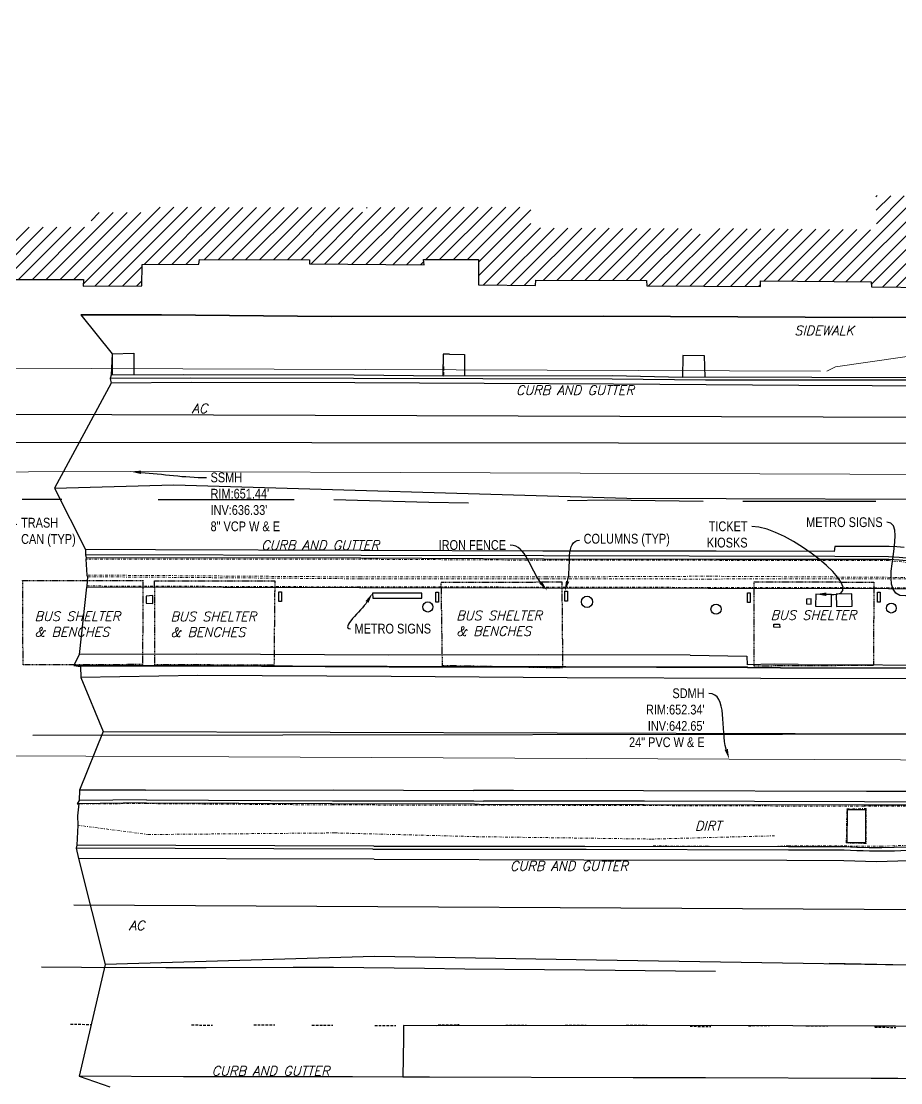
# Model space of a CAD drawing. Header units: feet. Extents: x 6441334 to 6442104, y 1883534 to 1884360.
# Drawn here: x 6441463.9 to 6441632.5, y 1883878 to 1884081.5 of the extents above; entities that cross this region are included whole.
import ezdxf
from ezdxf import colors
from ezdxf.entities.mleader import LeaderData, LeaderLine
from ezdxf.lldxf.tags import DXFTag
from ezdxf.math import Vec2, Vec3

# ---------------------------------------------------------------- set-up
doc = ezdxf.new("R2010")
doc.units = ezdxf.units.FT
doc.header["$MEASUREMENT"] = 0
for name, pattern in [('DASHDOT', [1, 0.5, -0.25, 0, -0.25]), ('DASHED', [0.75, 0.5, -0.25]), ('DASHED2', [0.375, 0.25, -0.125])]:
    doc.linetypes.add(name, pattern=pattern)
for name, color, linetype, lineweight in [('V-DETL-PATT-BLDG-', 253, 'Continuous', 13), ('VF-BLDG-LINE-', 253, 'Continuous', 25), ('VF-BLDG-OVHD-LINE-', 253, 'DASHED2', 25), ('VF-ELEC-OVHD-LINE-', 253, 'OVERHEADELECTRIC', 15), ('VF-ROAD-CRWN-LINE-', 253, 'Continuous', 25), ('VF-ROAD-STRP-WHIT-LINE-', 253, 'Continuous', 25), ('VF-SSWR-GEOP-LINE-QLB-', 253, 'SEWER', 15), ('VF-STRM-GEOP-LINE-QLB-', 253, 'STORMDRAIN', 15), ('VF-TOPO-BRKL-LINE-', 253, 'DASHDOT', 13), ('VF-TOPO-CONC-EDGE-LINE-', 253, 'Continuous', 25), ('VF-TOPO-CONC-GTFL-LINE-', 253, 'Continuous', 25), ('VF-TOPO-CONC-LIPG-LINE-', 253, 'Continuous', 25), ('VF-TOPO-CONC-TBCB-LINE-', 253, 'Continuous', 25), ('VF-TOPO-CONC-TBWK-LINE-', 253, 'Continuous', 35), ('VF-TOPO-CONC-TFCB-LINE-', 253, 'Continuous', 25), ('VF-TOPO-TEXT-', 253, 'Continuous', 25)]:
    doc.layers.add(name, color=color, linetype=linetype, lineweight=lineweight)
doc.layers.add('VF-TINN-DSRF-BNDY-', color=253, linetype='Continuous', lineweight=25, plot=False)
doc.styles.add('CG-Boundary', font='simplex.shx', dxfattribs={"oblique": 15, "height": 0.115})
doc.styles.add('NCS1-Anno', font='arial.ttf', dxfattribs={"width": 0.8, "height": 0.1})
doc.styles.get("Standard").update_dxf_attribs({"font": 'arial.ttf'})
tags = doc.linetypes.add('Auto-Dash', pattern=[0.144697, 0.0007874, -0.14391]).pattern_tags.tags
tags[6:7] = [DXFTag(74, 4), DXFTag(75, 0), DXFTag(340, '0'), DXFTag(46, 0.03937), DXFTag(50, 0.0), DXFTag(44, 0.0), DXFTag(45, 0.0)]
tags[4:5] = [DXFTag(74, 4), DXFTag(75, 0), DXFTag(340, '0'), DXFTag(46, 0.03937), DXFTag(50, 0.0), DXFTag(44, 0.0), DXFTag(45, 0.0)]
tags = doc.linetypes.add('OVERHEADELECTRIC', pattern='A,1,-0.03,["OE",Standard,S=0.08,R=0,X=0,Y=-0.04],-0.16,1', length=2.19).pattern_tags.tags
tags[6] = DXFTag(74, 10)
tags = doc.linetypes.add('SEWER', pattern='A,1,-0.03,["SS",Standard,S=0.08,R=0,X=0,Y=-0.04],-0.16,1', length=2.19).pattern_tags.tags
tags[6] = DXFTag(74, 10)
tags = doc.linetypes.add('STORMDRAIN', pattern='A,1,-0.03,["SD",Standard,S=0.08,R=0,X=0,Y=-0.04],-0.16,1', length=2.19).pattern_tags.tags
tags[6] = DXFTag(74, 10)

msp = doc.modelspace()

# ---------------------------------------------------------------- hatches: boundary and pattern name
at = {"layer": 'V-DETL-PATT-BLDG-'}
h = msp.add_hatch(dxfattribs=at)
h.set_pattern_fill('ANSI31', color=256, scale=15)
h.set_pattern_definition([(45, (0, 0), (-1.3258252147, 1.3258252147), [])])
h.paths.add_polyline_path([(6441672.07, 1884161.45), (6441673.09, 1884161.6), (6441673.4, 1884183.34), (6441672.1, 1884183.56), (6441672.02, 1884205.19), (6441651.99, 1884205.31), (6441652, 1884200.38), (6441638.3, 1884200.36), (6441638.24, 1884203.82), (6441608.64, 1884203.97), (6441608.58, 1884193.97), (6441628.42, 1884193.87), (6441628.48, 1884190.35), (6441662.02, 1884190.39), (6441662.01, 1884195.25), (6441662.06, 1884195.25), (6441662.13, 1884175.15), (6441663.28, 1884174.95), (6441663.21, 1884170.25), (6441662.1, 1884170.08), (6441661.95, 1884131.9), (6441662.93, 1884131.73), (6441661.19, 1884086.68), (6441662.01, 1884086.72), (6441661.73, 1884052.55), (6441653.78, 1884052.45), (6441653.79, 1884041.81), (6441653.3, 1884041.81), (6441653.1, 1884047.68), (6441627.7, 1884048.08), (6441627.83, 1884041.53), (6441595.37, 1884041.79), (6441595.39, 1884040.7), (6441593.43, 1884040.71), (6441593.4, 1884041.72), (6441561.56, 1884041.88), (6441561.57, 1884045.89), (6441530.03, 1884045.76), (6441530.11, 1884044.89), (6441528.63, 1884044.9), (6441528.59, 1884045.75), (6441489.07, 1884045.86), (6441488.96, 1884044.85), (6441477.31, 1884044.8), (6441477.24, 1884042), (6441444.85, 1884041.98), (6441444.85, 1884042.17), (6441433.62, 1884042.01), (6441433.65, 1884054.08), (6441423.65, 1884054.1), (6441423.6, 1884031.87), (6441434.72, 1884032.02), (6441434.7, 1884030.9), (6441445.78, 1884030.96), (6441445.72, 1884031.98), (6441475.78, 1884032), (6441475.74, 1884030.74), (6441486.97, 1884030.78), (6441487.07, 1884034.84), (6441497.93, 1884034.9), (6441498.03, 1884035.83), (6441519.1, 1884035.77), (6441519.14, 1884034.96), (6441541.1, 1884034.82), (6441541.01, 1884035.8), (6441551.55, 1884035.85), (6441551.53, 1884030.98), (6441562.44, 1884030.85), (6441562.5, 1884031.87), (6441583.75, 1884031.77), (6441583.79, 1884030.77), (6441605.61, 1884030.65), (6441605.58, 1884031.71), (6441626.79, 1884031.54), (6441626.85, 1884030.57), (6441638.04, 1884030.45), (6441637.9, 1884037.92), (6441643.43, 1884037.83), (6441643.63, 1884031.8), (6441663.79, 1884031.81), (6441663.79, 1884042.58), (6441672.87, 1884042.7), (6441672.88, 1884053.89), (6441671.74, 1884053.88), (6441671.91, 1884075.17), (6441673.13, 1884074.89), (6441672.9, 1884097.17), (6441671.6, 1884097.12), (6441673.27, 1884140.1), (6441671.98, 1884140.32)])

# ---------------------------------------------------------------- linework, layer by layer
at = {"layer": 'VF-BLDG-LINE-'}
for points in [[(6441445.72, 1884031.98), (6441475.78, 1884032), (6441475.74, 1884030.74), (6441486.97, 1884030.78), (6441487.07, 1884034.84), (6441497.93, 1884034.9), (6441498.03, 1884035.83), (6441519.1, 1884035.77), (6441519.14, 1884034.96), (6441541.1, 1884034.82), (6441541.01, 1884035.8), (6441551.55, 1884035.85), (6441551.53, 1884030.98), (6441562.44, 1884030.85), (6441562.5, 1884031.87), (6441583.75, 1884031.77), (6441583.79, 1884030.77), (6441605.61, 1884030.65), (6441605.58, 1884031.71), (6441626.79, 1884031.54), (6441626.85, 1884030.57), (6441638.04, 1884030.45)], [(6441513.25, 1883972.15), (6441513.75, 1883972.15), (6441513.75, 1883970.25), (6441513.25, 1883970.25), (6441513.25, 1883972.15)], [(6441543.33, 1883972.04), (6441543.83, 1883972.04), (6441543.83, 1883970.14), (6441543.33, 1883970.14), (6441543.33, 1883972.04)], [(6441568.06, 1883972.23), (6441568.56, 1883972.23), (6441568.56, 1883970.33), (6441568.06, 1883970.33), (6441568.06, 1883972.23)], [(6441603.12, 1883971.97), (6441603.62, 1883971.97), (6441603.62, 1883970.07), (6441603.12, 1883970.07), (6441603.12, 1883971.97)], [(6441628, 1883972.04), (6441628.5, 1883972.04), (6441628.5, 1883970.14), (6441628, 1883970.14), (6441628, 1883972.04)]]:
    msp.add_lwpolyline(points, dxfattribs=at)
for points in [[(6441487.84, 1883971.29), (6441487.84, 1883969.94), (6441489.07, 1883969.92), (6441489.1, 1883971.4), (6441487.84, 1883971.29)], [(6441531.21, 1883971.89), (6441531.24, 1883970.94), (6441540.65, 1883970.91), (6441540.68, 1883971.89), (6441531.21, 1883971.89)], [(6441614.38, 1883970.75), (6441614.39, 1883969.81), (6441615.33, 1883969.79), (6441615.33, 1883970.79), (6441614.38, 1883970.75)], [(6441616.19, 1883971.68), (6441616.14, 1883969.4), (6441619.2, 1883969.33), (6441619.2, 1883971.64), (6441616.19, 1883971.68)], [(6441620.11, 1883971.66), (6441620.14, 1883969.35), (6441623.14, 1883969.38), (6441623.09, 1883971.73), (6441620.11, 1883971.66)], [(6441608.13, 1883965.91), (6441609.26, 1883965.92), (6441609.27, 1883965.31), (6441608.12, 1883965.34), (6441608.13, 1883965.91)]]:
    msp.add_lwpolyline(points, close=True, dxfattribs=at)
for centre, radius in [((6441572.33, 1883970.22), 1.08), ((6441541.83, 1883969.23), 0.971), ((6441597.06, 1883968.82), 0.971), ((6441630.67, 1883969.02), 0.951)]:
    msp.add_circle(centre, radius, dxfattribs=at)
at = {"layer": 'VF-BLDG-OVHD-LINE-', "ltscale": 0.6}
for p, q in [((6441464.14, 1883974.32, 661.58), (6441487.21, 1883974.33, 661.58)), ((6441464.22, 1883958.14, 665.19), (6441464.14, 1883974.32, 661.58)), ((6441487.21, 1883974.33, 661.58), (6441487.11, 1883958.18, 665.19)), ((6441489.51, 1883958.12, 665.24), (6441489.44, 1883974.23, 661.59)), ((6441489.44, 1883974.23, 661.59), (6441512.47, 1883974.23, 661.58)), ((6441512.47, 1883974.23, 661.58), (6441512.32, 1883958.1, 665.12)), ((6441544.39, 1883973.97, 661.94), (6441567.5, 1883974.03, 661.92)), ((6441544.62, 1883957.97, 665.46), (6441544.39, 1883973.97, 661.94)), ((6441567.5, 1883974.03, 661.92), (6441567.65, 1883957.54, 665.34)), ((6441604.35, 1883957.9, 665.82), (6441604.4, 1883974.06, 662.17)), ((6441604.4, 1883974.06, 662.17), (6441627.29, 1883974, 662.26)), ((6441627.29, 1883974, 662.26), (6441627.28, 1883958.02, 665.49)), ((6441487.11, 1883958.18, 665.19), (6441464.22, 1883958.14, 665.19)), ((6441512.32, 1883958.1, 665.12), (6441489.51, 1883958.12, 665.24)), ((6441567.65, 1883957.54, 665.34), (6441544.62, 1883957.97, 665.46)), ((6441627.28, 1883958.02, 665.49), (6441604.35, 1883957.9, 665.82))]:
    msp.add_line(p, q, dxfattribs=at)
at = {"layer": 'VF-ELEC-OVHD-LINE-'}
for points in [[(6441769.65, 1884036.87), (6441619.99, 1884015.27), (6441618.28, 1884014.44)], [(6441617.11, 1884014.43), (6441459.93, 1884014.98)]]:
    msp.add_lwpolyline(points, dxfattribs=at)
at = {"layer": 'VF-ROAD-CRWN-LINE-'}
for points in [[(6441470.22, 1883992), (6441493.15, 1883992.65), (6441579.94, 1883990.08), (6441656.08, 1883989.85)], [(6441479.6, 1883945.34), (6441566.58, 1883945.12), (6441657.86, 1883944.83), (6441687.21, 1883945.52)], [(6441661.25, 1883900.13), (6441574.12, 1883901.56), (6441531.59, 1883902.25), (6441479.93, 1883900.72)]]:
    msp.add_lwpolyline(points, dxfattribs=at)
at = {"layer": 'VF-ROAD-STRP-WHIT-LINE-'}
for p, q in [((6441665.91, 1884005.41, 652.11), (6441461.76, 1884006.13, 650.8)), ((6441460.82, 1884000.84, 651), (6441665.32, 1884000.58, 652.16)), ((6441464.06, 1883989.88, 651.16), (6441471.65, 1883989.86, 651.2)), ((6441490.11, 1883989.83, 651.29), (6441497.69, 1883989.81, 651.32)), ((6441497.69, 1883989.81, 651.32), (6441516.22, 1883989.81, 651.41)), ((6441523.81, 1883989.81, 651.44), (6441542.03, 1883989.34, 651.52)), ((6441542.03, 1883989.34, 651.52), (6441549.62, 1883989.18, 651.56)), ((6441568.6, 1883989.63, 651.63), (6441576.18, 1883989.75, 651.66)), ((6441576.18, 1883989.75, 651.66), (6441594.62, 1883989.54, 651.79)), ((6441602.21, 1883989.49, 651.84), (6441620.14, 1883989.54, 651.89)), ((6441620.14, 1883989.54, 651.89), (6441627.73, 1883989.54, 651.92)), ((6441473.92, 1883912.17, 649.72), (6441637.48, 1883911.25, 651.85)), ((6441618.76, 1883900.99, 651.4), (6441661.1, 1883900.02, 651.92))]:
    msp.add_line(p, q, dxfattribs=at)
msp.add_polyline3d([(6441466.07, 1883944.65, 651.45), (6441657.76, 1883944.92, 652.69), (6441658.85, 1883935.07, 652.52)], dxfattribs=at)
at = {"layer": 'VF-ROAD-STRP-WHIT-LINE-', "linetype": 'Auto-Dash'}
msp.add_polyline3d([(6441467.73, 1883900.25, 649.73), (6441475.44, 1883900.22, 649.82), (6441491.6, 1883900.16, 650.01), (6441499.31, 1883900.13, 650.1), (6441516.01, 1883900.18, 650.26), (6441523.72, 1883900.19, 650.34), (6441541.19, 1883899.98, 650.49), (6441548.9, 1883899.9, 650.56), (6441564.2, 1883899.74, 650.67), (6441571.91, 1883899.66, 650.73), (6441589.27, 1883899.5, 650.84), (6441596.98, 1883899.43, 650.89)], dxfattribs=at)
at = {"layer": 'VF-ROAD-STRP-WHIT-LINE-', "linetype": 'DASHED'}
for points in [[(6441473.3, 1883889.26, 649.63), (6441477.28, 1883889.24, 649.67)], [(6441496.51, 1883889.13, 649.87), (6441500.53, 1883889.1, 649.91)], [(6441508.45, 1883889.12, 649.97), (6441512.47, 1883889.12, 650)], [(6441519.59, 1883889.1, 650.08), (6441523.6, 1883889.09, 650.13)], [(6441543.78, 1883889.14, 650.06), (6441547.8, 1883889.19, 650.04)], [(6441556.74, 1883889.1, 650.18), (6441560.75, 1883889.07, 650.23)], [(6441568.15, 1883889.09, 650.31), (6441572.17, 1883889.1, 650.36)], [(6441579.86, 1883889.09, 650.51), (6441583.88, 1883889.1, 650.59)], [(6441531.65, 1883889.04, 650.09), (6441535.67, 1883889.03, 650.09)], [(6441592.08, 1883888.89, 650.63), (6441596.09, 1883888.81, 650.66)], [(6441603.31, 1883888.98, 650.77), (6441607.33, 1883889.03, 650.82)], [(6441614.29, 1883888.95, 650.88), (6441614.5, 1883888.95, 650.88), (6441618.52, 1883888.93, 650.92)], [(6441627.49, 1883888.72, 651.02), (6441631.51, 1883888.64, 651.06)]]:
    msp.add_polyline3d(points, dxfattribs=at)
at = {"layer": 'VF-SSWR-GEOP-LINE-QLB-', "ltscale": 0.6, "elevation": 652.94, "flags": 128}
msp.add_lwpolyline([(6441760.65, 1883994.17), (6441484.82, 1883995.19), (6441426.12, 1883995.03)], dxfattribs=at)
at = {"layer": 'VF-STRM-GEOP-LINE-QLB-', "ltscale": 0.6, "elevation": 652.34, "flags": 128}
for points in [[(6441599.6, 1883940.05), (6441380.29, 1883941.11), (6441380.01, 1883972.93)], [(6441599.6, 1883940.05), (6441911.5, 1883938.88), (6442008.78, 1883939.43)]]:
    msp.add_lwpolyline(points, dxfattribs=at)
at = {"layer": 'VF-TINN-DSRF-BNDY-'}
msp.add_polyline3d([(6441643.7, 1884024.74, 652.65), (6441627.03, 1884024.73, 652.5), (6441627.01, 1884024.73, 652.5), (6441575.41, 1884024.97, 652.12), (6441575.4, 1884024.97, 652.12), (6441523.36, 1884024.92, 651.75), (6441523.35, 1884024.92, 651.75), (6441490.73, 1884025.21, 651.69), (6441475.26, 1884025.23, 651.57), (6441481.27, 1884017.76, 651.34), (6441481.11, 1884013.68, 651.2), (6441480.94, 1884012.99, 650.45), (6441481.12, 1884012.12, 650.47), (6441470.22, 1883992, 651.17), (6441476.21, 1883980.25, 650.89), (6441476.19, 1883979.2, 650.81), (6441476.3, 1883978.63, 651.49), (6441476.25, 1883978.41, 651.21), (6441476.47, 1883975.35, 651.24), (6441476.55, 1883975.03, 651.52), (6441476.47, 1883973.26, 651.75), (6441476.39, 1883973.01, 652.2), (6441474.96, 1883960.1, 651.99), (6441473.96, 1883958, 651.91), (6441475.25, 1883957.82, 651.3), (6441475.3, 1883955.74, 651.43), (6441479.6, 1883945.34, 651.53), (6441475.05, 1883934.13, 651.36), (6441475.05, 1883934.13, 651.36), (6441474.98, 1883932.15, 651.23), (6441474.61, 1883931.52, 651.69), (6441474.94, 1883931.51, 651.44), (6441474.64, 1883929.22, 650.94), (6441474.69, 1883927.4, 650.32), (6441474.54, 1883923.6, 649.91), (6441474.39, 1883923.02, 649.39), (6441474.82, 1883921.01, 649.54), (6441479.93, 1883900.72, 649.86), (6441474.98, 1883879.3, 649.19), (6441480.84, 1883877.3, 649.11)], dxfattribs=at)
at = {"layer": 'VF-TOPO-BRKL-LINE-'}
for p, q in [((6441544.88, 1884013.72), (6441544.91, 1884015.57)), ((6441544.88, 1884013.72, 651.36), (6441544.91, 1884015.57, 651.47)), ((6441487.84, 1883931.55), (6441474.94, 1883931.51)), ((6441487.84, 1883931.55, 651.39), (6441474.94, 1883931.51, 651.44))]:
    msp.add_line(p, q, dxfattribs=at)
for points in [[(6441651.33, 1883975.09), (6441644.78, 1883976.39), (6441638.16, 1883977.37), (6441630.14, 1883978.11), (6441596.34, 1883978.17), (6441564.16, 1883978.19), (6441529, 1883978.38), (6441476.25, 1883978.41)], [(6441651.33, 1883975.09), (6441648.31, 1883974.84), (6441630.43, 1883974.91), (6441595.69, 1883975.12), (6441564.5, 1883974.99), (6441528.87, 1883974.98), (6441476.47, 1883975.35)], [(6441652.29, 1883974.87), (6441650.16, 1883974.49), (6441630.36, 1883974.62), (6441595.8, 1883974.59), (6441564.46, 1883974.6), (6441528.85, 1883974.63), (6441476.55, 1883975.03)], [(6441662.04, 1883972.24), (6441662.04, 1883971.2), (6441660.24, 1883971.19), (6441660.14, 1883969.34), (6441661.98, 1883969.22), (6441661.93, 1883967.86), (6441653.16, 1883967.87), (6441653.17, 1883972.66), (6441630.17, 1883972.92), (6441595.78, 1883972.98), (6441564.18, 1883973.05), (6441528.67, 1883973.09), (6441476.47, 1883973.26)], [(6441487.84, 1883931.55), (6441523.44, 1883931.29), (6441550.85, 1883931.26), (6441552.5, 1883931.26)], [(6441625.47, 1883931.03), (6441583.47, 1883931.17), (6441552.5, 1883931.26)], [(6441611, 1883923.46), (6441621.65, 1883923.43), (6441628.7, 1883923.36), (6441635.73, 1883923.65), (6441642.81, 1883924.31), (6441649.83, 1883925.35), (6441649.7, 1883930.98), (6441638.91, 1883931.03), (6441625.47, 1883931.03)], [(6441474.69, 1883927.4), (6441488.22, 1883925.62), (6441523.97, 1883925.93), (6441551.16, 1883925.21), (6441584.73, 1883924.75), (6441608.3, 1883925.38)], [(6441611, 1883923.46), (6441608.45, 1883923.35), (6441595.42, 1883923.36), (6441584.91, 1883923.45)]]:
    msp.add_lwpolyline(points, dxfattribs=at)
msp.add_lwpolyline([(6441622.14, 1883930.55), (6441625.85, 1883930.59), (6441625.83, 1883923.9), (6441622.03, 1883924.01), (6441622.14, 1883930.55)], close=True, dxfattribs=at)
for points in [[(6441651.33, 1883975.09, 652.26), (6441644.78, 1883976.39, 652.22), (6441638.16, 1883977.37, 652.18), (6441630.14, 1883978.11, 652.04), (6441596.34, 1883978.17, 651.88), (6441564.16, 1883978.19, 651.79), (6441529, 1883978.38, 651.52), (6441476.25, 1883978.41, 651.21)], [(6441651.33, 1883975.09, 652.26), (6441648.31, 1883974.84, 652.11), (6441630.43, 1883974.91, 651.96), (6441595.69, 1883975.12, 651.98), (6441564.5, 1883974.99, 651.81), (6441528.87, 1883974.98, 651.66), (6441476.47, 1883975.35, 651.24)], [(6441652.29, 1883974.87, 652.52), (6441650.16, 1883974.49, 652.38), (6441630.36, 1883974.62, 652.16), (6441595.8, 1883974.59, 652.28), (6441564.46, 1883974.6, 652.12), (6441528.85, 1883974.63, 651.94), (6441476.55, 1883975.03, 651.52)], [(6441662.04, 1883972.24, 652.3), (6441662.04, 1883971.2, 652.29), (6441660.24, 1883971.19, 652.4), (6441660.14, 1883969.34, 652.33), (6441661.98, 1883969.22, 652.34), (6441661.93, 1883967.86, 652.35), (6441653.16, 1883967.87, 652.62), (6441653.17, 1883972.66, 652.33), (6441630.17, 1883972.92, 652.48), (6441595.78, 1883972.98, 652.47), (6441564.18, 1883973.05, 652.3), (6441528.67, 1883973.09, 652.07), (6441476.47, 1883973.26, 651.75)], [(6441487.84, 1883931.55, 651.39), (6441523.44, 1883931.29, 651.57), (6441550.85, 1883931.26, 651.79), (6441552.5, 1883931.26, 651.81)], [(6441625.47, 1883931.03, 652.25), (6441583.47, 1883931.17, 651.95), (6441552.5, 1883931.26, 651.81)], [(6441611, 1883923.46, 651.25), (6441621.65, 1883923.43, 651.69), (6441628.7, 1883923.36, 651.91), (6441635.73, 1883923.65, 652.12), (6441642.81, 1883924.31, 652.24), (6441649.83, 1883925.35, 652.36), (6441649.7, 1883930.98, 652.41), (6441638.91, 1883931.03, 652.34), (6441625.47, 1883931.03, 652.25)], [(6441474.69, 1883927.4, 650.32), (6441488.22, 1883925.62, 650.2), (6441523.97, 1883925.93, 650.47), (6441551.16, 1883925.21, 650.58), (6441584.73, 1883924.75, 650.87), (6441608.3, 1883925.38, 651.45)], [(6441611, 1883923.46, 651.25), (6441608.45, 1883923.35, 651.31), (6441595.42, 1883923.36, 650.97), (6441584.91, 1883923.45, 650.73)]]:
    msp.add_polyline3d(points, dxfattribs=at)
msp.add_polyline3d([(6441622.14, 1883930.55, 652.29), (6441625.85, 1883930.59, 652.37), (6441625.83, 1883923.9, 652.04), (6441622.03, 1883924.01, 651.86), (6441622.14, 1883930.55, 652.29)], close=True, dxfattribs=at)
at = {"layer": 'VF-TOPO-CONC-EDGE-LINE-'}
for p, q in [((6441481.27, 1884017.76, 651.34), (6441485.45, 1884017.89, 651.33)), ((6441481.27, 1884017.76, 651.34), (6441481.29, 1884013.68, 651.2)), ((6441485.45, 1884017.89, 651.33), (6441485.47, 1884013.7, 651.24)), ((6441544.75, 1884013.46, 651.56), (6441544.75, 1884015.69, 651.67)), ((6441548.86, 1884015.24, 651.71), (6441548.86, 1884013.47, 651.59)), ((6441497.45, 1883960.17, 652.11), (6441474.96, 1883960.1, 651.99)), ((6441537.14, 1883886.57, 649.88), (6441537.05, 1883879.14, 649.75))]:
    msp.add_line(p, q, dxfattribs=at)
for points in [[(6441545.97, 1884017.65, 651.74), (6441544.76, 1884017.66, 651.77), (6441544.75, 1884015.69, 651.67)], [(6441545.97, 1884017.65, 651.74), (6441548.86, 1884017.64, 651.71), (6441548.86, 1884015.24, 651.71)], [(6441594.97, 1884013.28, 651.85), (6441594.84, 1884017.38, 651.95), (6441590.72, 1884017.4, 651.93), (6441590.61, 1884013.2, 651.82)], [(6441662.34, 1883972.44, 652.62), (6441662.27, 1883971.01, 652.69), (6441660.42, 1883970.93, 652.59), (6441660.35, 1883969.46, 652.61), (6441662.24, 1883969.43, 652.71), (6441662.17, 1883967.64, 652.72), (6441652.98, 1883967.62, 653.01), (6441652.94, 1883972.59, 653.15), (6441630.1, 1883972.69, 653.07), (6441595.55, 1883972.77, 652.86), (6441563.87, 1883972.85, 652.7), (6441528.74, 1883972.92, 652.5), (6441476.39, 1883973.01, 652.2)], [(6441592.12, 1883959.97, 652.62), (6441563.12, 1883960.06, 652.44), (6441534.3, 1883959.97, 652.31), (6441497.45, 1883960.17, 652.11)], [(6441592.12, 1883959.97, 652.62), (6441602.96, 1883959.8, 652.7), (6441603.04, 1883958.17, 652.67)], [(6441543.44, 1883888.95, 649.99), (6441537.17, 1883889.02, 649.92), (6441537.14, 1883886.57, 649.88)], [(6441665.33, 1883878.78, 651.12), (6441665.35, 1883888.58, 651.44), (6441631.49, 1883888.92, 650.96), (6441627.36, 1883888.9, 650.97), (6441596.2, 1883889.02, 650.58), (6441543.44, 1883888.95, 649.99)]]:
    msp.add_polyline3d(points, dxfattribs=at)
msp.add_polyline3d([(6441622.26, 1883930.41, 652.44), (6441625.75, 1883930.41, 652.46), (6441625.75, 1883924, 652.11), (6441622.22, 1883924.03, 652.01), (6441622.26, 1883930.41, 652.44)], close=True, dxfattribs=at)
at = {"layer": 'VF-TOPO-CONC-GTFL-LINE-'}
for p, q in [((6441496.36, 1884013.07, 650.55), (6441480.94, 1884012.99, 650.45)), ((6441497.66, 1883957.88, 651.41), (6441475.25, 1883957.82, 651.3)), ((6441608.12, 1883957.56, 652.05), (6441603.1, 1883957.55, 652.08)), ((6441609.41, 1883957.56, 652.06), (6441608.12, 1883957.56, 652.05)), ((6441487.88, 1883932.25, 651.31), (6441474.98, 1883932.15, 651.23)), ((6441531.3, 1883922.83, 649.7), (6441474.39, 1883923.02, 649.39))]:
    msp.add_line(p, q, dxfattribs=at)
for points in [[(6441660.61, 1884012.7, 651.61), (6441595.04, 1884012.69, 651.09), (6441577.17, 1884012.9, 650.99), (6441527.58, 1884013.03, 650.58), (6441496.36, 1884013.07, 650.55)], [(6441634.22, 1883978.52, 651.73), (6441632.16, 1883978.69, 651.72), (6441630.1, 1883978.83, 651.72), (6441619.82, 1883978.88, 651.62), (6441563.98, 1883979.01, 651.28), (6441529.01, 1883979.09, 651.08), (6441476.19, 1883979.2, 650.81)], [(6441603.1, 1883957.55, 652.08), (6441568.21, 1883957.68, 651.85), (6441534.41, 1883957.67, 651.65), (6441497.66, 1883957.88, 651.41)], [(6441609.41, 1883957.56, 652.06), (6441645.06, 1883957.57, 652.33)], [(6441487.88, 1883932.25, 651.31), (6441523.54, 1883932.1, 651.5), (6441550.65, 1883932.05, 651.7), (6441552.5, 1883931.99, 651.71)], [(6441625.51, 1883931.91, 652.06), (6441583.38, 1883932.03, 651.85), (6441552.5, 1883931.99, 651.71)], [(6441638.87, 1883931.84, 652.11), (6441625.51, 1883931.91, 652.06)], [(6441531.3, 1883922.83, 649.7), (6441572.16, 1883922.79, 650.03), (6441610.99, 1883922.71, 651.04), (6441621.66, 1883922.72, 651.47), (6441622.86, 1883922.64, 651.51), (6441624.06, 1883922.58, 651.54), (6441625.26, 1883922.53, 651.57), (6441626.46, 1883922.5, 651.61), (6441627.66, 1883922.48, 651.64), (6441628.86, 1883922.48, 651.67), (6441630.07, 1883922.49, 651.71), (6441631.27, 1883922.52, 651.74), (6441632.47, 1883922.56, 651.77), (6441633.67, 1883922.62, 651.81)]]:
    msp.add_polyline3d(points, dxfattribs=at)
at = {"layer": 'VF-TOPO-CONC-LIPG-LINE-'}
for p, q in [((6441496.48, 1884012.27, 650.58), (6441481.12, 1884012.12, 650.47)), ((6441497.71, 1883956.07, 651.47), (6441475.3, 1883955.74, 651.43)), ((6441487.7, 1883934.13, 651.44), (6441475.05, 1883934.13, 651.36)), ((6441531.55, 1883920.93, 649.79), (6441474.82, 1883921.01, 649.54))]:
    msp.add_line(p, q, dxfattribs=at)
for points in [[(6441655.16, 1884011.5, 651.57), (6441612.94, 1884011.66, 651.31), (6441577.38, 1884011.91, 651.1), (6441527.82, 1884012.17, 650.72), (6441496.48, 1884012.27, 650.58)], [(6441633.16, 1883980.65, 651.9), (6441631.71, 1883980.75, 651.88), (6441630.26, 1883980.83, 651.87), (6441619.81, 1883980.79, 651.72), (6441619.71, 1883979.88, 651.63), (6441597.09, 1883979.94, 651.49), (6441563.87, 1883979.95, 651.37), (6441529.04, 1883980.05, 651.18), (6441489.6, 1883980.16, 650.96), (6441476.21, 1883980.25, 650.89)], [(6441605.63, 1883955.55, 652.13), (6441568.53, 1883955.68, 651.91), (6441534.8, 1883955.93, 651.71), (6441497.71, 1883956.07, 651.47)], [(6441605.63, 1883955.55, 652.13), (6441644.97, 1883955.56, 652.49)], [(6441487.7, 1883934.13, 651.44), (6441523.7, 1883934.21, 651.63), (6441550.56, 1883934.09, 651.82)], [(6441625.89, 1883933.88, 652.16), (6441583.14, 1883933.97, 651.93), (6441558.22, 1883934.07, 651.85), (6441550.56, 1883934.09, 651.82)], [(6441638.94, 1883933.87, 652.2), (6441625.89, 1883933.88, 652.16)], [(6441531.55, 1883920.93, 649.79), (6441571.69, 1883920.79, 650.18), (6441610.64, 1883920.71, 651.18), (6441621.59, 1883920.66, 651.62), (6441623.66, 1883920.56, 651.67), (6441625.73, 1883920.5, 651.73), (6441627.8, 1883920.48, 651.79), (6441629.87, 1883920.5, 651.84), (6441631.95, 1883920.57, 651.9), (6441634.02, 1883920.67, 651.96)], [(6441671.65, 1883878.03, 651.12), (6441670.87, 1883878.21, 651.12), (6441670.08, 1883878.36, 651.12), (6441669.29, 1883878.49, 651.12), (6441668.5, 1883878.6, 651.12), (6441667.71, 1883878.68, 651.12), (6441666.92, 1883878.74, 651.12), (6441666.12, 1883878.77, 651.12), (6441665.33, 1883878.78, 651.12), (6441660.78, 1883878.79, 651.13), (6441631.92, 1883878.88, 650.79), (6441626.78, 1883878.87, 650.73), (6441595.03, 1883878.97, 650.38), (6441581.16, 1883879.01, 650.24), (6441542.16, 1883879.12, 649.78), (6441537.05, 1883879.14, 649.75), (6441527.38, 1883879.16, 649.64), (6441494.97, 1883879.17, 649.34), (6441474.98, 1883879.3, 649.19)]]:
    msp.add_polyline3d(points, dxfattribs=at)
at = {"layer": 'VF-TOPO-CONC-TBCB-LINE-'}
for p, q in [((6441494.99, 1884013.75, 651.33), (6441481.11, 1884013.68, 651.2)), ((6441608.2, 1883958.25, 652.68), (6441603.04, 1883958.17, 652.67)), ((6441612.79, 1883958.2, 652.72), (6441608.2, 1883958.25, 652.68)), ((6441487.79, 1883931.67, 651.77), (6441474.61, 1883931.52, 651.69)), ((6441531.46, 1883923.42, 650.19), (6441474.54, 1883923.6, 649.91))]:
    msp.add_line(p, q, dxfattribs=at)
for points in [[(6441635.88, 1884013.13, 652.2), (6441594.97, 1884013.28, 651.85), (6441590.61, 1884013.2, 651.82), (6441577.24, 1884013.52, 651.78), (6441544.75, 1884013.46, 651.56), (6441527.67, 1884013.68, 651.44), (6441494.99, 1884013.75, 651.33)], [(6441634.19, 1883978.01, 652.26), (6441632.19, 1883978.18, 652.26), (6441630.18, 1883978.32, 652.26), (6441619.81, 1883978.3, 652.22), (6441597.05, 1883978.36, 652.14), (6441564.13, 1883978.38, 651.91), (6441529, 1883978.57, 651.72), (6441476.3, 1883978.63, 651.49)], [(6441612.79, 1883958.2, 652.72), (6441645.21, 1883958.09, 652.86)], [(6441487.79, 1883931.67, 651.77), (6441523.44, 1883931.57, 651.97), (6441550.78, 1883931.5, 652.14), (6441552.52, 1883931.39, 652.17)], [(6441625.48, 1883931.22, 652.5), (6441583.27, 1883931.33, 652.3), (6441552.52, 1883931.39, 652.17)], [(6441638.99, 1883931.22, 652.56), (6441625.48, 1883931.22, 652.5)], [(6441531.46, 1883923.42, 650.19), (6441571.93, 1883923.41, 650.5), (6441610.99, 1883923.31, 651.54), (6441621.63, 1883923.32, 651.91), (6441624.03, 1883923.22, 651.98), (6441626.43, 1883923.16, 652.05), (6441628.83, 1883923.15, 652.12), (6441631.23, 1883923.2, 652.19), (6441633.63, 1883923.29, 652.26)]]:
    msp.add_polyline3d(points, dxfattribs=at)
at = {"layer": 'VF-TOPO-CONC-TBWK-LINE-'}
msp.add_line((6441490.73, 1884025.21, 651.69), (6441475.26, 1884025.23, 651.57), dxfattribs=at)
msp.add_polyline3d([(6441643.71, 1884024.74, 652.65), (6441627.03, 1884024.73, 652.5), (6441575.41, 1884024.97, 652.12), (6441523.36, 1884024.92, 651.75), (6441490.73, 1884025.21, 651.69)], dxfattribs=at)
at = {"layer": 'VF-TOPO-CONC-TFCB-LINE-'}
msp.add_polyline3d([(6441603.07, 1883957.73, 652.66), (6441592.07, 1883957.7, 652.6), (6441568.28, 1883957.77, 652.47), (6441534.03, 1883957.85, 652.27), (6441497.69, 1883957.95, 652.06), (6441473.96, 1883958, 651.91)], dxfattribs=at)

# ---------------------------------------------------------------- texts
at = {"layer": 'VF-TOPO-TEXT-', "char_height": 1.8, "attachment_point": 1, "style": 'CG-Boundary'}
for s, insert, width in [('SIDEWALK', (6441612.08, 1884023.13), 22.6973), ('CURB AND GUTTER', (6441558.71, 1884011.67, -693.16), 36.2014), ('AC', (6441496.56, 1884008.19), 22.6973), ('CURB AND GUTTER', (6441509.87, 1883981.98, -42.54), 36.2014), ('BUS SHELTER\\P& BENCHES', (6441547.26, 1883968.49), 22.6973), ('BUS SHELTER', (6441607.52, 1883968.58), 22.6973), ('BUS SHELTER\\P& BENCHES', (6441466.42, 1883968.35), 22.6973), ('BUS SHELTER\\P& BENCHES', (6441492.48, 1883968.31), 22.6973), ('DIRT', (6441593.02, 1883928.18), 22.6973), ('CURB AND GUTTER', (6441557.57, 1883920.49, -693.72), 36.2014), ('AC', (6441484.51, 1883909.11), 22.6973), ('CURB AND GUTTER', (6441500.38, 1883881.21, -693.72), 36.2014)]:
    msp.add_mtext(s, dxfattribs=dict(at, insert=insert, width=width))

# ---------------------------------------------------------------- leaders
at = {"layer": 'VF-TOPO-TEXT-'}
ml = msp.add_multileader_mtext('Standard', dxfattribs=at)
ml.set_content('SSMH\\PRIM:651.44\'\\PINV:636.33\'\\P8" VCP W & E ', color=256, style='NCS1-Anno')
ml.set_leader_properties()
ml.build(insert=Vec2(0, 0))
ml.multileader.update_dxf_attribs({"leader_type": 2, "dogleg_length": 0.1, "arrow_head_size": 2, "scale": 20})
ctx = ml.context
ctx.base_point, ctx.scale, ctx.char_height, ctx.arrow_head_size, ctx.landing_gap_size, ctx.plane_origin = Vec3(6441499.36, 1883994.04, 651.44), 20, 1.875, 2, 0.8, Vec3(6441484.82, 1883995.19, 651.44)
notes = []
notes.append((ctx, [(1, (1, 1, 0), (6441497.36, 1883994.04, 651.44), (1, 0), 2, [(0, [(6441484.82, 1883995.19, 651.44)], 0, [])])]))
ctx.mtext.insert, ctx.mtext.flow_direction = Vec3(6441500.16, 1883995, 651.44), 5
ml = msp.add_multileader_mtext('Standard', dxfattribs=at)
ml.set_content('TICKET\\PKIOSKS', color=256, style='NCS1-Anno')
ml.set_leader_properties()
ml.build(insert=Vec2(0, 0))
ml.multileader.update_dxf_attribs({"leader_type": 2, "dogleg_length": 0.1, "arrow_head_size": 2, "scale": 20})
ctx = ml.context
ctx.base_point, ctx.scale, ctx.char_height, ctx.arrow_head_size, ctx.landing_gap_size, ctx.plane_origin = Vec3(6441594.77, 1883984.68), 20, 1.875, 2, 0.8, Vec3(6441616.16, 1883970.79)
ctx.text_align_type = 2
notes.append((ctx, [(0, (1, 1, 0), (6441605.91, 1883984.68), (-1, 0), 2, [(1, [(6441616.19, 1883971.68), (6441620.11, 1883971.66)], 0, [])])]))
ctx.mtext.insert, ctx.mtext.width, ctx.mtext.alignment, ctx.mtext.flow_direction = Vec3(6441603.11, 1883985.63), 9.5338, 3, 5
ml = msp.add_multileader_mtext('Standard', dxfattribs=at)
ml.set_content('METRO SIGNS', color=256, style='NCS1-Anno')
ml.set_leader_properties()
ml.build(insert=Vec2(0, 0))
ml.multileader.update_dxf_attribs({"leader_type": 2, "dogleg_length": 0.1, "arrow_head_size": 2, "scale": 20})
ctx = ml.context
ctx.base_point, ctx.scale, ctx.char_height, ctx.arrow_head_size, ctx.landing_gap_size, ctx.plane_origin = Vec3(6441620.89, 1883985.47), 20, 1.875, 2, 0.8, Vec3(6441633.31, 1883970.25)
ctx.text_align_type = 2
notes.append((ctx, [(0, (1, 1, 0), (6441631.81, 1883985.47), (-1, 0), 2, [(1, [(6441633.35, 1883971.15), (6441634.97, 1883971.69)], 0, [])])]))
ctx.mtext.insert, ctx.mtext.width, ctx.mtext.alignment, ctx.mtext.flow_direction = Vec3(6441629.01, 1883986.42), 9.5338, 3, 5
ml = msp.add_multileader_mtext('Standard', dxfattribs=at)
ml.set_content('TRASH \\PCAN (TYP) ', color=256, style='NCS1-Anno')
ml.set_leader_properties()
ml.build(insert=Vec2(0, 0))
ml.multileader.update_dxf_attribs({"leader_type": 2, "dogleg_length": 0.1, "arrow_head_size": 2, "scale": 20})
ctx = ml.context
ctx.base_point, ctx.scale, ctx.char_height, ctx.arrow_head_size, ctx.landing_gap_size, ctx.plane_origin = Vec3(6441463.04, 1883985.11), 20, 1.875, 2, 0.8, Vec3(6441460.05, 1883969.09)
notes.append((ctx, [(1, (1, 1, 0), (6441461.04, 1883985.11), (1, 0), 2, [(0, [(6441460.05, 1883969.09)], 0, [])])]))
ctx.mtext.insert, ctx.mtext.flow_direction = Vec3(6441463.84, 1883986.32), 5
ml = msp.add_multileader_mtext('Standard', dxfattribs=at)
ml.set_content('COLUMNS (TYP) ', color=256, style='NCS1-Anno')
ml.set_leader_properties()
ml.build(insert=Vec2(0, 0))
ml.multileader.update_dxf_attribs({"leader_type": 2, "dogleg_length": 0.1, "arrow_head_size": 2, "scale": 20})
ctx = ml.context
ctx.base_point, ctx.scale, ctx.char_height, ctx.arrow_head_size, ctx.landing_gap_size, ctx.plane_origin = Vec3(6441570.88, 1883982.03), 20, 1.875, 2, 0.8, Vec3(6441568.06, 1883972.23)
notes.append((ctx, [(1, (1, 1, 0), (6441568.88, 1883982.03), (1, 0), 2, [(0, [(6441568.06, 1883972.23)], 0, [])])]))
ctx.mtext.insert, ctx.mtext.flow_direction = Vec3(6441571.68, 1883983.25), 5
ml = msp.add_multileader_mtext('Standard', dxfattribs=at)
ml.set_content('IRON FENCE', color=256, style='NCS1-Anno')
ml.set_leader_properties()
ml.build(insert=Vec2(0, 0))
ml.multileader.update_dxf_attribs({"leader_type": 2, "dogleg_length": 0.1, "arrow_head_size": 2, "scale": 20})
ctx = ml.context
ctx.base_point, ctx.scale, ctx.char_height, ctx.arrow_head_size, ctx.landing_gap_size, ctx.plane_origin = Vec3(6441543.4, 1883981.09, 653.07), 20, 1.875, 2, 0.8, Vec3(6441564.68, 1883972.4, 653.07)
ctx.text_align_type = 2
notes.append((ctx, [(0, (1, 1, 0), (6441559.61, 1883981.09, 653.07), (-1, 0), 2, [(0, [(6441564.68, 1883972.4, 653.07)], 0, [])])]))
ctx.mtext.insert, ctx.mtext.alignment, ctx.mtext.flow_direction = Vec3(6441556.81, 1883982.05, 653.07), 3, 5
ml = msp.add_multileader_mtext('Standard', dxfattribs=at)
ml.set_content('METRO SIGNS', color=256, style='NCS1-Anno')
ml.set_leader_properties()
ml.build(insert=Vec2(0, 0))
ml.multileader.update_dxf_attribs({"leader_type": 2, "dogleg_length": 0.1, "arrow_head_size": 2, "scale": 20})
ctx = ml.context
ctx.base_point, ctx.scale, ctx.char_height, ctx.arrow_head_size, ctx.landing_gap_size, ctx.plane_origin = Vec3(6441526.96, 1883965.07), 20, 1.875, 2, 0.8, Vec3(6441531.21, 1883971.89)
notes.append((ctx, [(1, (1, 1, 0), (6441524.96, 1883965.07), (1, 0), 2, [(0, [(6441531.21, 1883971.89)], 0, [])])]))
ctx.mtext.insert, ctx.mtext.width, ctx.mtext.flow_direction = Vec3(6441527.76, 1883966.02), 9.5338, 5
ml = msp.add_multileader_mtext('Standard', dxfattribs=at)
ml.set_content('SDMH\\PRIM:652.34\'\\PINV:642.65\'\\P24" PVC W & E', color=256, style='NCS1-Anno')
ml.set_leader_properties()
ml.build(insert=Vec2(0, 0))
ml.multileader.update_dxf_attribs({"leader_type": 2, "dogleg_length": 0.1, "arrow_head_size": 2, "scale": 20})
ctx = ml.context
ctx.base_point, ctx.scale, ctx.char_height, ctx.arrow_head_size, ctx.landing_gap_size, ctx.plane_origin = Vec3(6441579.76, 1883952.67, 652.34), 20, 1.875, 2, 0.8, Vec3(6441599.6, 1883940.05, 652.34)
ctx.text_align_type = 2
notes.append((ctx, [(0, (1, 1, 0), (6441597.67, 1883952.67, 652.34), (-1, 0), 2, [(0, [(6441599.6, 1883940.05, 652.34)], 0, [])])]))
ctx.mtext.insert, ctx.mtext.alignment, ctx.mtext.flow_direction = Vec3(6441594.87, 1883953.63, 652.34), 3, 5
ml = msp.add_multileader_mtext('Standard', dxfattribs=at)
ml.set_content('METRO SIGNS', color=256, style='NCS1-Anno')
ml.set_leader_properties()
ml.build(insert=Vec2(0, 0))
ml.multileader.update_dxf_attribs({"leader_type": 2, "dogleg_length": 0.1, "arrow_head_size": 2, "scale": 20})
ctx = ml.context
ctx.base_point, ctx.scale, ctx.char_height, ctx.arrow_head_size, ctx.landing_gap_size, ctx.plane_origin = Vec3(6441805.83, 1883905.54), 20, 1.875, 2, 0.8, Vec3(6441819.54, 1883917.17)
ctx.text_align_type = 2
notes.append((ctx, [(0, (1, 1, 0), (6441816.75, 1883905.54), (-1, 0), 2, [(1, [(6441819.54, 1883917.17), (6441821.2, 1883918.61)], 0, [])])]))
ctx.mtext.insert, ctx.mtext.width, ctx.mtext.alignment, ctx.mtext.flow_direction = Vec3(6441813.95, 1883906.5), 9.5338, 3, 5
ml = msp.add_multileader_mtext('Standard', dxfattribs=at)
ml.set_content('SSMH\\PRIM:652.20\'\\PINV:633.81\'\\P21" VCP N & S\\P ', color=256, style='NCS1-Anno')
ml.set_leader_properties()
ml.build(insert=Vec2(0, 0))
ml.multileader.update_dxf_attribs({"leader_type": 2, "dogleg_length": 0.1, "arrow_head_size": 2, "scale": 20})
ctx = ml.context
ctx.base_point, ctx.scale, ctx.char_height, ctx.arrow_head_size, ctx.landing_gap_size, ctx.plane_origin = Vec3(6441739.13, 1883897.04, 652.2), 20, 1.875, 2, 0.8, Vec3(6441760.04, 1883889.71, 652.2)
ctx.text_align_type = 2
notes.append((ctx, [(0, (1, 1, 0), (6441756.58, 1883897.04, 652.2), (-1, 0), 2, [(0, [(6441760.04, 1883889.71, 652.2)], 0, [])])]))
ctx.mtext.insert, ctx.mtext.width, ctx.mtext.alignment, ctx.mtext.flow_direction = Vec3(6441753.78, 1883897.98, 652.2), 13.8499, 3, 5
for ctx, leaders in notes:
    for number, flags, end, landing, length, lines in leaders:
        leader = LeaderData()
        leader.index, (leader.has_last_leader_line, leader.has_dogleg_vector, leader.attachment_direction) = number, flags
        leader.last_leader_point, leader.dogleg_vector, leader.dogleg_length = Vec3(end), Vec3(landing), length
        for number, points, colour, breaks in lines:
            line = LeaderLine()
            line.index, line.vertices, line.color, line.breaks = number, Vec3.list(points), colors.encode_raw_color(colour), breaks
            leader.lines.append(line)
        ctx.leaders.append(leader)

doc.saveas('drawing.dxf')
